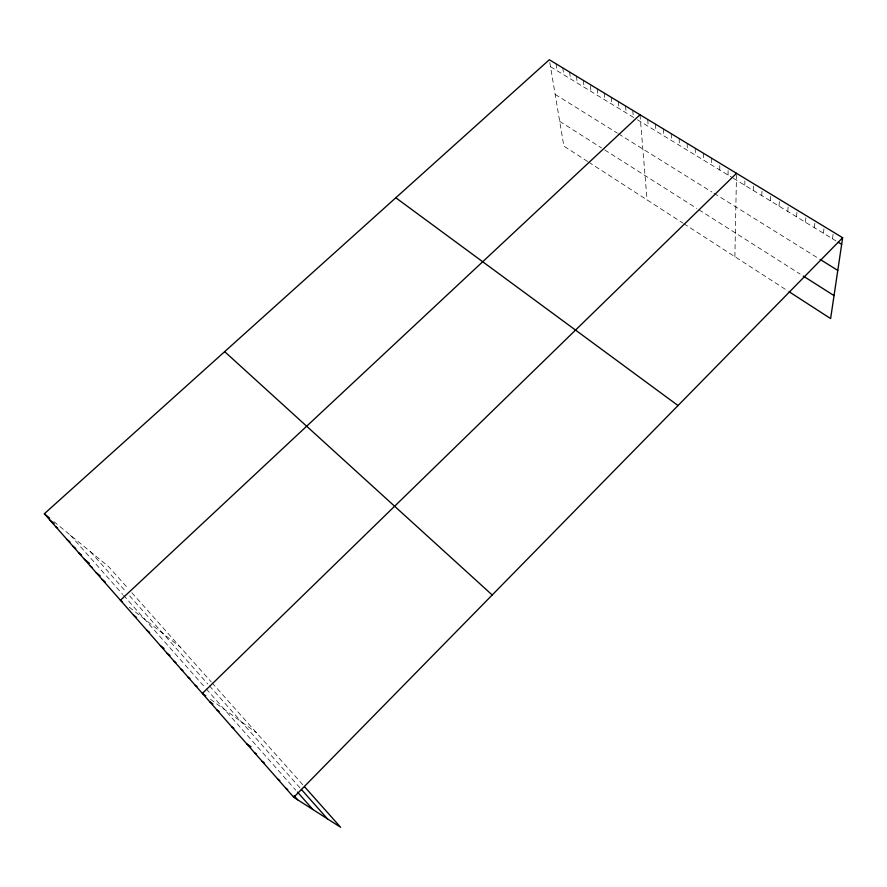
<?xml version="1.0" encoding="UTF-8"?>
<svg xmlns="http://www.w3.org/2000/svg" width="887" height="887" viewBox="0 0 887 887"><rect width="100%" height="100%" fill="white"/><g stroke="black" fill="none" stroke-linecap="round" stroke-linejoin="round"><path stroke-width="0.67" stroke-dasharray="4.43 3.33" d="M719.789 170.005L719.8 163.175M728.061 175.049L728.127 168.231M734.879 256.687L736.52 173.32M744.781 185.25L744.969 178.453M753.229 190.406L753.495 183.62M761.756 195.606L762.088 188.831M770.359 200.85L770.759 194.098M779.019 206.139L779.485 199.387M787.756 211.461L788.288 204.731M796.559 216.827L797.169 210.119M805.429 222.249L806.117 215.552M814.377 227.704L815.131 221.018M823.402 233.203L824.234 226.54M832.494 238.758L833.403 232.106M550.517 66.736L636.456 119.168M637.487 119.8L732.218 177.588M733.261 178.22L835.931 240.854M555.162 94.399L617.33 133.117M618.472 133.837L711.817 191.958M714.09 193.377L819.034 258.738M559.686 121.353L601.453 147.874M604.734 149.958L696.761 208.412M698.934 209.798L800.141 274.072M587.671 161.512L563.855 146.111L549.541 60.904M588.724 162.188L682.746 222.981M683.788 223.657L788.554 291.38M210.474 699.3L256.554 732.817M129.314 607.196L180.272 647.122M53.874 521.589L108.735 566.76L128.249 588.68M131.841 592.727L211.173 681.848M212.082 682.857L302.811 784.784M90.419 551.67L126.386 592.217M129.591 595.842L207.846 684.032M209.487 685.884L300.471 788.432M70.35 535.16L122.683 594.357M123.515 595.299L205.407 687.946M206.261 688.911L295.77 790.173M556.027 63.797L557.158 70.794M562.757 67.878L563.844 74.874M569.543 71.991L570.585 78.987M576.362 76.138L577.37 83.123M583.236 80.307L584.2 87.292M590.31 85.673L591.075 91.483M597.128 88.744L597.993 95.707M604.158 93.002L604.967 99.965M611.221 97.293L611.997 104.245M618.35 101.606L619.071 108.558M625.512 105.963L626.189 112.904M632.741 110.343L633.362 117.284M640.015 114.756L647.055 199.908M647.721 119.435L648.242 126.353M655.482 124.147L655.948 131.054M663.31 128.892L663.72 135.8M671.193 133.682L671.548 140.567M679.143 138.505L679.431 145.379M687.148 143.361L687.381 150.236M695.22 148.251L695.386 155.114M703.347 153.185L703.458 160.037M711.54 158.163L711.596 165.004"/><path stroke-width="1.33" d="M304.563 786.758L340.619 827.261L293.763 797.302L44.35 513.75L549.341 59.739L842.65 237.716L830.62 318.577L789.696 292.122M293.763 797.302L842.65 237.716M736.52 173.32L202.391 693.423L205.751 695.863M640.015 114.756L120.421 600.233L122.395 601.774M838.226 242.251L841.663 244.346M820.12 259.414L837.783 270.413M803.278 276.068L834.035 295.604M285.747 788.188L287.721 789.474M277.808 779.163L279.815 780.482M262.164 761.379L264.215 762.753M254.447 752.608L256.52 754.017M246.808 743.916L251.01 746.81M231.729 726.775L233.88 728.282M216.927 709.944L219.122 711.518M209.62 701.639L212.947 704.045M195.218 685.274L197.025 686.593M395.813 197.768L678.023 405.547M188.111 677.191L189.94 678.544M181.07 669.186L182.91 670.561M174.096 661.258L175.948 662.644M167.177 653.386L169.982 655.504M160.325 645.592L164.095 648.452M146.787 630.213L149.659 632.409M133.493 615.09L136.41 617.352M102.16 579.466L105.165 581.861M96.173 572.658L100.198 575.874M90.23 565.906L92.259 567.525M84.332 559.209L89.432 563.3M78.488 552.557L81.56 555.04M72.679 545.96L75.772 548.465M66.924 539.418L70.029 541.935M49.927 520.092L54.129 523.541M55.548 526.479L57.644 528.186M44.35 513.75L49.617 518.086M224.655 351.64L492.207 594.989M301.392 789.463L327.447 818.834M297.467 792.08L312.878 809.521M294.118 795.772L297.655 799.797"/></g></svg>
